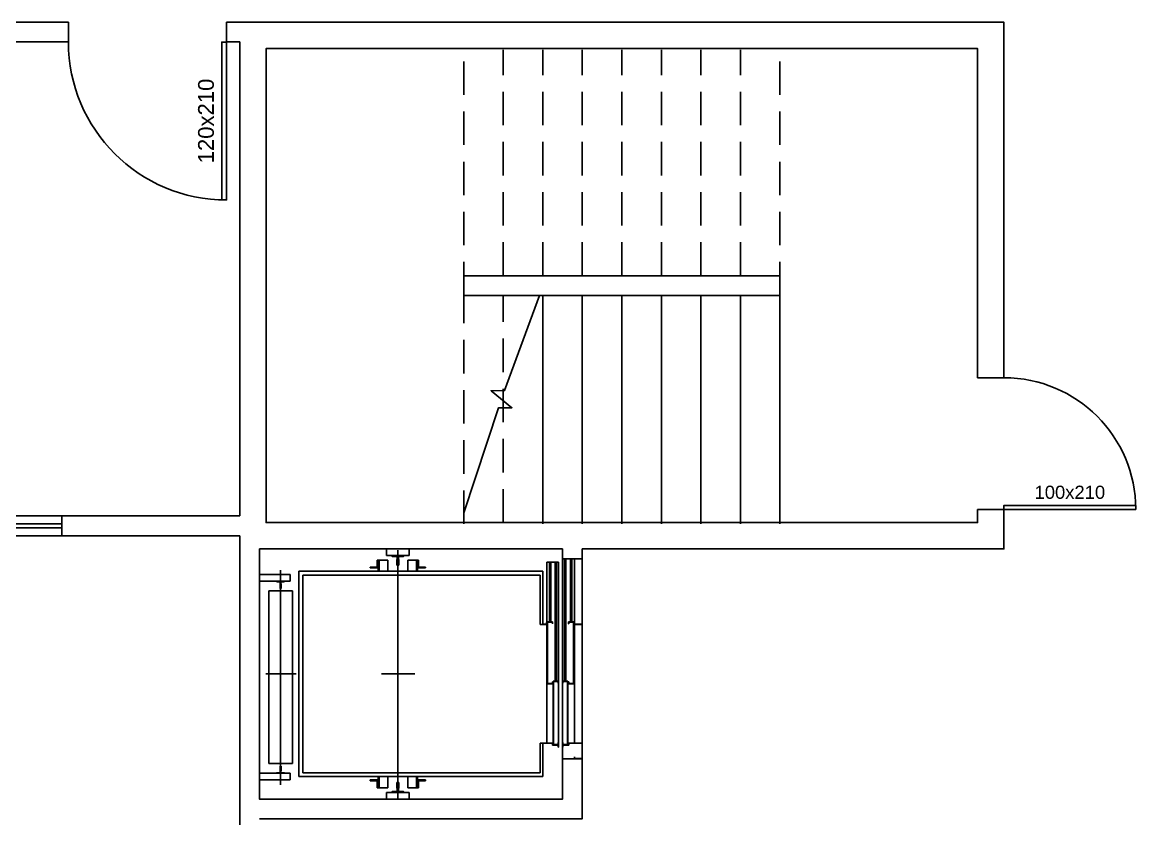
# Model space of a CAD drawing. Header units: centimetres. Extents: x 30244 to 591333, y -111940 to 104227.
# Drawn here: x 376810 to 377655, y 3866 to 4471 of the extents above; entities that cross this region are included whole.
import ezdxf
from ezdxf.enums import TextEntityAlignment as Align

# ---------------------------------------------------------------- set-up
doc = ezdxf.new("R2010")
doc.units = ezdxf.units.CM
doc.header["$LTSCALE"] = 4
for name, pattern in [('HIDDEN', [9.525, 6.35, -3.175]), ('LTYPE_4', [112.5, 56.25, -56.25]), ('LTYPE_6', [168.75, 112.5, -28.125, 0, -28.125])]:
    doc.linetypes.add(name, pattern=pattern)
for name, color, linetype in [('0.1', 1, 'Continuous'), ('0.2', 2, 'Continuous'), ('0.6', 6, 'Continuous'), ('02-CONT', 2, 'Continuous'), ('03-CONT', 3, 'Continuous'), ('08', 8, 'Continuous')]:
    doc.layers.add(name, color=color, linetype=linetype)
doc.styles.add('2mm 1-50', font='arial.ttf', dxfattribs={"height": 0.1})

# ---------------------------------------------------------------- blocks, each defined once
blk = doc.blocks.new('1_00e')
blk.add_lwpolyline([(-28.41, -52.25), (-25.41, -52.25), (-25.41, 47.75), (-28.41, 47.75)], close=True)
at = {"color": 1}
blk.add_arc((-28.41, -52.25), 100, 0, 90, dxfattribs=at)

msp = doc.modelspace()

# ---------------------------------------------------------------- linework, layer by layer
at = {"layer": '0.1', "linetype": 'HIDDEN'}
for p, q in [((377144.569, 4263.848), (377144.569, 4450.316)), ((377174.569, 4278.848), (377174.569, 4450.316)), ((377204.569, 4278.848), (377204.569, 4450.316)), ((377234.569, 4278.848), (377234.569, 4450.316)), ((377264.569, 4278.848), (377264.569, 4450.316)), ((377294.569, 4278.848), (377294.569, 4450.316)), ((377324.569, 4278.848), (377324.569, 4450.316)), ((377354.569, 4278.848), (377354.569, 4450.316)), ((377384.569, 4263.848), (377384.569, 4450.316)), ((377144.569, 4090.316), (377144.569, 4263.848)), ((377174.569, 4091.348), (377174.569, 4263.848))]:
    msp.add_line(p, q, dxfattribs=at)
at = {"layer": '0.1'}
for p, q in [((377384.569, 4278.848), (377144.569, 4278.848)), ((377384.569, 4263.848), (377144.569, 4263.848)), ((377234.569, 3911.848), (377234.569, 4063.848))]:
    msp.add_line(p, q, dxfattribs=at)
at = {"layer": '0.2'}
for p, q in [((377204.569, 4090.316), (377204.569, 4263.848)), ((377234.569, 4090.316), (377234.569, 4263.848)), ((377264.569, 4090.316), (377264.569, 4263.848)), ((377294.569, 4090.316), (377294.569, 4263.848)), ((377324.569, 4090.316), (377324.569, 4263.848)), ((377354.569, 4090.316), (377354.569, 4263.848)), ((377384.569, 4090.316), (377384.569, 4263.848)), ((376839.569, 4096.348), (376659.569, 4096.348)), ((376839.569, 4090.348), (376659.569, 4090.348)), ((376659.569, 4087.348), (376839.569, 4087.348)), ((376659.569, 4081.348), (376839.569, 4081.348))]:
    msp.add_line(p, q, dxfattribs=at)
at = {"layer": '0.6'}
for p, q in [((376844.569, 4456.348), (376844.569, 4471.348)), ((376964.569, 4456.348), (376964.569, 4471.348)), ((377534.569, 4201.348), (377554.569, 4201.348)), ((377534.569, 4101.348), (377554.569, 4101.348)), ((376839.569, 4096.348), (376839.569, 4081.348)), ((377219.569, 4063.848), (377234.569, 4063.848)), ((377234.569, 4063.848), (377219.569, 4063.848)), ((377219.569, 3911.848), (377234.569, 3911.848)), ((377219.569, 3911.848), (377234.569, 3911.848)), ((376974.569, 3866.348), (376974.569, 3846.348))]:
    msp.add_line(p, q, dxfattribs=at)
for points in [[(376534.569, 4471.348), (376844.569, 4471.348)], [(376964.569, 4471.348), (376989.569, 4471.348)], [(376974.569, 4471.348), (377554.569, 4471.348), (377554.569, 4201.348)], [(376534.569, 4456.348), (376844.569, 4456.348)], [(376964.569, 4456.348), (376974.569, 4456.348)], [(376974.569, 4096.348), (376974.569, 4456.348)], [(377534.569, 4101.348), (377534.569, 4091.348), (376994.569, 4091.348), (376994.569, 4451.348), (377534.569, 4451.348), (377534.569, 4201.348)], [(377554.569, 4101.348), (377554.569, 4071.348), (377234.569, 4071.348)], [(376974.569, 4096.348), (376839.569, 4096.348)], [(376974.569, 4081.348), (376839.569, 4081.348)], [(376974.569, 4071.348), (376974.569, 4081.348)], [(376974.569, 4081.348), (376974.569, 3866.348)], [(377219.569, 4071.348), (376989.569, 4071.348)], [(376989.569, 4071.348), (376989.569, 3881.348), (377219.569, 3881.348), (377219.569, 3911.848)], [(377219.569, 4063.848), (377219.569, 4071.348)], [(377234.569, 4063.848), (377234.569, 4071.348)], [(376989.569, 3866.348), (377234.569, 3866.348), (377234.569, 3911.848)]]:
    msp.add_lwpolyline(points, dxfattribs=at)
at = {"layer": '03-CONT', "linetype": 'Continuous'}
msp.add_lwpolyline([(377202.029, 4263.848), (377175.533, 4191.579), (377165.342, 4191.433), (377181.143, 4178.556), (377170.952, 4178.41), (377144.569, 4098.65)], dxfattribs=at)
at = {"layer": '08', "color": 253}
for p, q in [((377086.069, 4066.348), (377086.069, 4071.348)), ((377090.069, 4066.348), (377086.069, 4066.348)), ((377090.069, 4066.348), (377090.069, 4065.898)), ((377094.569, 4066.348), (377090.069, 4066.348)), ((377090.418, 4065.531), (377090.069, 4065.898)), ((377093.769, 4065.366), (377090.418, 4065.531)), ((377093.769, 4065.366), (377094.119, 4064.998)), ((377094.119, 4063.398), (377094.119, 4064.998)), ((377099.069, 4066.348), (377094.569, 4066.348)), ((377095.019, 4064.998), (377095.368, 4065.366)), ((377095.019, 4063.398), (377095.019, 4064.998)), ((377095.368, 4065.366), (377098.719, 4065.531)), ((377098.719, 4065.531), (377099.069, 4065.898)), ((377099.069, 4066.348), (377099.069, 4065.898)), ((377099.069, 4066.348), (377103.069, 4066.348)), ((377103.069, 4066.348), (377103.069, 4071.348)), ((377073.569, 4057.448), (377078.969, 4057.448)), ((377073.569, 4056.848), (377073.569, 4057.448)), ((377073.569, 4056.848), (377079.569, 4056.848)), ((377078.969, 4062.848), (377087.069, 4062.848)), ((377078.969, 4057.448), (377078.969, 4062.848)), ((377079.569, 4056.848), (377079.569, 4062.848)), ((377079.569, 4056.848), (377079.569, 4054.348)), ((377087.069, 4062.848), (377087.069, 4056.848)), ((377087.069, 4056.848), (377087.069, 4054.348)), ((377094.119, 4063.398), (377093.769, 4063.048)), ((377093.769, 4058.848), (377093.769, 4063.048)), ((377094.569, 4058.848), (377093.769, 4058.848)), ((377094.569, 4058.848), (377095.369, 4058.848)), ((377095.019, 4063.398), (377095.369, 4063.048)), ((377095.369, 4058.848), (377095.369, 4063.048)), ((377102.069, 4062.848), (377102.069, 4056.848)), ((377110.169, 4062.848), (377102.069, 4062.848)), ((377102.069, 4056.848), (377102.069, 4054.348)), ((377109.569, 4056.848), (377109.569, 4062.848)), ((377115.569, 4056.848), (377109.569, 4056.848)), ((377109.569, 4056.848), (377109.569, 4054.348)), ((377110.169, 4057.448), (377110.169, 4062.848)), ((377115.569, 4057.448), (377110.169, 4057.448)), ((377115.569, 4056.848), (377115.569, 4057.448)), ((377207.569, 4061.348), (377216.569, 4061.348)), ((377207.569, 3923.848), (377207.569, 4061.348)), ((377209.569, 4061.348), (377209.569, 4015.848)), ((377210.569, 4015.848), (377210.569, 4061.348)), ((377214.069, 3970.848), (377214.069, 4061.348)), ((377215.069, 4061.348), (377215.069, 3970.848)), ((377216.569, 3920.848), (377216.569, 4061.348)), ((377219.569, 4063.848), (377228.569, 4063.848)), ((377219.569, 3920.848), (377219.569, 4063.848)), ((377219.569, 4063.848), (377234.569, 4063.848)), ((377221.069, 3970.848), (377221.069, 4063.848)), ((377222.069, 4063.848), (377222.069, 3970.848)), ((377234.569, 4063.848), (377223.569, 4063.848)), ((377225.569, 4015.848), (377225.569, 4063.848)), ((377226.569, 4063.848), (377226.569, 4015.848)), ((377228.569, 4063.848), (377228.569, 3923.848)), ((377228.569, 4062.348), (377228.769, 4062.348)), ((377228.769, 4063.648), (377234.369, 4063.648)), ((377228.769, 4062.348), (377228.769, 4063.648)), ((377234.369, 4063.648), (377234.369, 4014.048)), ((377234.569, 4013.848), (377234.569, 4063.848)), ((377012.819, 4051.748), (376989.569, 4051.748)), ((377012.819, 4046.748), (377012.819, 4051.748)), ((377019.569, 4054.348), (377019.569, 3898.348)), ((377204.569, 4054.348), (377019.569, 4054.348)), ((377022.569, 4051.348), (377202.569, 4051.348)), ((377022.569, 3901.348), (377022.569, 4051.348)), ((377202.569, 4051.348), (377202.569, 4013.848)), ((377204.569, 4014.048), (377204.569, 4054.348)), ((377002.319, 4046.748), (376989.569, 4046.748)), ((376996.569, 4039.348), (377014.569, 4039.348)), ((376996.569, 3908.348), (376996.569, 4039.348)), ((377002.719, 4046.348), (377002.319, 4046.748)), ((377008.819, 4046.748), (377002.319, 4046.748)), ((377005.369, 4046.348), (377002.719, 4046.348)), ((377005.169, 4044.848), (377005.369, 4045.048)), ((377005.169, 4041.348), (377005.169, 4044.848)), ((377005.969, 4041.348), (377005.169, 4041.348)), ((377005.369, 4045.048), (377005.369, 4046.348)), ((377008.419, 4046.348), (377005.769, 4046.348)), ((377005.769, 4045.048), (377005.769, 4046.348)), ((377005.769, 4045.048), (377005.969, 4044.848)), ((377005.969, 4041.348), (377005.969, 4044.848)), ((377008.419, 4046.348), (377008.819, 4046.748)), ((377008.819, 4046.748), (377012.819, 4046.748)), ((377014.569, 4039.348), (377014.569, 3908.348)), ((377022.569, 4022.283), (377022.569, 4022.283)), ((377207.569, 4013.848), (377202.569, 4013.848)), ((377207.369, 4014.048), (377204.569, 4014.048)), ((377207.369, 4015.348), (377207.369, 4014.048)), ((377207.569, 4015.348), (377207.369, 4015.348)), ((377208.069, 4015.848), (377212.069, 4015.848)), ((377208.069, 3968.848), (377208.069, 4015.848)), ((377208.269, 4015.648), (377208.269, 3969.048)), ((377211.869, 4015.648), (377208.269, 4015.648)), ((377211.869, 4014.348), (377211.869, 4015.648)), ((377212.069, 4014.348), (377211.869, 4014.348)), ((377212.069, 4015.848), (377212.069, 4014.348)), ((377224.069, 4015.848), (377224.069, 4014.348)), ((377228.069, 4015.848), (377224.069, 4015.848)), ((377224.069, 4014.348), (377224.269, 4014.348)), ((377224.269, 4015.648), (377227.869, 4015.648)), ((377224.269, 4014.348), (377224.269, 4015.648)), ((377227.869, 4015.648), (377227.869, 3969.048)), ((377228.069, 3968.848), (377228.069, 4015.848)), ((377228.769, 4015.348), (377228.569, 4015.348)), ((377228.569, 4013.848), (377234.569, 4013.848)), ((377228.769, 4014.048), (377228.769, 4015.348)), ((377234.369, 4014.048), (377228.769, 4014.048)), ((377208.069, 3968.848), (377212.069, 3968.848)), ((377211.869, 3969.048), (377208.269, 3969.048)), ((377211.869, 3970.348), (377211.869, 3969.048)), ((377212.069, 3970.348), (377211.869, 3970.348)), ((377212.069, 3968.848), (377212.069, 3970.348)), ((377212.569, 3970.848), (377216.569, 3970.848)), ((377212.569, 3922.648), (377212.569, 3970.848)), ((377212.769, 3970.648), (377212.769, 3922.848)), ((377216.369, 3970.648), (377212.769, 3970.648)), ((377216.369, 3969.348), (377216.369, 3970.648)), ((377216.569, 3969.348), (377216.369, 3969.348)), ((377223.569, 3970.848), (377219.569, 3970.848)), ((377219.569, 3969.348), (377219.769, 3969.348)), ((377219.769, 3970.648), (377223.369, 3970.648)), ((377219.769, 3969.348), (377219.769, 3970.648)), ((377223.369, 3970.648), (377223.369, 3922.848)), ((377223.569, 3922.648), (377223.569, 3970.848)), ((377224.069, 3970.348), (377224.269, 3970.348)), ((377224.069, 3968.848), (377224.069, 3970.348)), ((377228.069, 3968.848), (377224.069, 3968.848)), ((377224.269, 3970.348), (377224.269, 3969.048)), ((377224.269, 3969.048), (377227.869, 3969.048)), ((377202.569, 3901.348), (377202.569, 3923.848)), ((377207.569, 3923.848), (377202.569, 3923.848)), ((377204.569, 3923.648), (377207.569, 3923.648)), ((377204.569, 3898.348), (377204.569, 3923.648)), ((377212.069, 3923.848), (377207.569, 3923.848)), ((377211.869, 3923.648), (377207.569, 3923.648)), ((377211.869, 3922.148), (377211.869, 3923.648)), ((377216.369, 3922.148), (377211.869, 3922.148)), ((377212.069, 3923.848), (377212.069, 3922.348)), ((377212.069, 3922.348), (377216.569, 3922.348)), ((377216.569, 3922.648), (377212.569, 3922.648)), ((377212.769, 3922.848), (377216.369, 3922.848)), ((377216.369, 3924.148), (377216.569, 3924.148)), ((377216.369, 3922.848), (377216.369, 3924.148)), ((377216.369, 3920.848), (377216.369, 3922.148)), ((377216.569, 3920.848), (377216.369, 3920.848)), ((377219.769, 3924.148), (377219.569, 3924.148)), ((377219.569, 3922.648), (377223.569, 3922.648)), ((377224.069, 3922.348), (377219.569, 3922.348)), ((377219.569, 3911.848), (377219.569, 3920.848)), ((377219.569, 3920.848), (377219.769, 3920.848)), ((377219.769, 3922.848), (377219.769, 3924.148)), ((377223.369, 3922.848), (377219.769, 3922.848)), ((377219.769, 3922.148), (377224.269, 3922.148)), ((377219.769, 3920.848), (377219.769, 3922.148)), ((377234.569, 3923.848), (377224.069, 3923.848)), ((377224.069, 3923.848), (377224.069, 3922.348)), ((377224.269, 3923.648), (377234.369, 3923.648)), ((377224.269, 3922.148), (377224.269, 3923.648)), ((377228.569, 3913.348), (377228.769, 3913.348)), ((377228.569, 3911.848), (377228.569, 3913.348)), ((377228.769, 3913.348), (377228.769, 3912.048)), ((377014.569, 3908.348), (376996.569, 3908.348)), ((377005.169, 3906.348), (377005.169, 3902.848)), ((377005.169, 3906.348), (377005.969, 3906.348)), ((377005.969, 3906.348), (377005.969, 3902.848)), ((377228.569, 3911.848), (377219.569, 3911.848)), ((377234.569, 3911.848), (377219.569, 3911.848)), ((377234.569, 3911.848), (377223.569, 3911.848)), ((377228.769, 3912.048), (377234.369, 3912.048)), ((377002.319, 3900.948), (376989.569, 3900.948)), ((377012.819, 3895.948), (376989.569, 3895.948)), ((377002.719, 3901.348), (377002.319, 3900.948)), ((377002.319, 3900.948), (377008.819, 3900.948)), ((377002.719, 3901.348), (377005.369, 3901.348)), ((377005.369, 3902.648), (377005.169, 3902.848)), ((377005.369, 3902.648), (377005.369, 3901.348)), ((377005.969, 3902.848), (377005.769, 3902.648)), ((377005.769, 3902.648), (377005.769, 3901.348)), ((377005.769, 3901.348), (377008.419, 3901.348)), ((377008.419, 3901.348), (377008.819, 3900.948)), ((377008.819, 3900.948), (377012.819, 3900.948)), ((377012.819, 3900.948), (377012.819, 3895.948)), ((377019.569, 3898.348), (377204.569, 3898.348)), ((377202.569, 3901.348), (377022.569, 3901.348)), ((377073.569, 3895.848), (377073.569, 3895.248)), ((377073.569, 3895.848), (377079.569, 3895.848)), ((377079.569, 3895.848), (377079.569, 3898.348)), ((377079.569, 3895.848), (377079.569, 3889.848)), ((377087.069, 3895.848), (377087.069, 3898.348)), ((377087.069, 3889.848), (377087.069, 3895.848)), ((377102.069, 3895.848), (377102.069, 3898.348)), ((377102.069, 3889.848), (377102.069, 3895.848)), ((377109.569, 3895.848), (377109.569, 3898.348)), ((377109.569, 3895.848), (377109.569, 3889.848)), ((377115.569, 3895.848), (377109.569, 3895.848)), ((377115.569, 3895.848), (377115.569, 3895.248)), ((377073.569, 3895.248), (377078.969, 3895.248)), ((377078.969, 3895.248), (377078.969, 3889.848)), ((377078.969, 3889.848), (377087.069, 3889.848)), ((377090.418, 3887.166), (377090.069, 3886.798)), ((377093.769, 3887.331), (377090.418, 3887.166)), ((377093.769, 3893.848), (377093.769, 3889.648)), ((377094.569, 3893.848), (377093.769, 3893.848)), ((377094.119, 3889.298), (377093.769, 3889.648)), ((377094.119, 3887.698), (377093.769, 3887.331)), ((377094.119, 3889.298), (377094.119, 3887.698)), ((377094.569, 3893.848), (377095.369, 3893.848)), ((377095.019, 3889.298), (377095.369, 3889.648)), ((377095.019, 3889.298), (377095.019, 3887.698)), ((377095.368, 3887.331), (377095.019, 3887.698)), ((377095.368, 3887.331), (377098.719, 3887.166)), ((377095.369, 3893.848), (377095.369, 3889.648)), ((377098.719, 3887.166), (377099.069, 3886.798)), ((377110.169, 3889.848), (377102.069, 3889.848)), ((377110.169, 3895.248), (377110.169, 3889.848)), ((377115.569, 3895.248), (377110.169, 3895.248)), ((377086.069, 3886.348), (377086.069, 3881.348)), ((377090.069, 3886.348), (377086.069, 3886.348)), ((377090.069, 3886.348), (377090.069, 3886.798)), ((377090.069, 3886.348), (377094.569, 3886.348)), ((377094.569, 3886.348), (377099.069, 3886.348)), ((377099.069, 3886.348), (377099.069, 3886.798)), ((377099.069, 3886.348), (377103.069, 3886.348)), ((377103.069, 3886.348), (377103.069, 3881.348))]:
    msp.add_line(p, q, dxfattribs=at)
at = {"layer": '08', "color": 253, "linetype": 'LTYPE_6'}
for p, q in [((377094.569, 3881.348), (377094.569, 4070.378)), ((377005.569, 3892.072), (377005.569, 4055.248)), ((376994.515, 3976.348), (377017.451, 3976.348)), ((377107.36, 3976.348), (377082.131, 3976.348))]:
    msp.add_line(p, q, dxfattribs=at)
at = {"layer": '08', "color": 253, "linetype": 'LTYPE_4'}
for p, q in [((377080.419, 4062.848), (377080.419, 4056.848)), ((377080.419, 4056.848), (377080.419, 4054.348)), ((377108.719, 4062.848), (377108.719, 4056.848)), ((377108.719, 4056.848), (377108.719, 4054.348)), ((377080.419, 3895.848), (377080.419, 3898.348)), ((377080.419, 3889.848), (377080.419, 3895.848)), ((377108.719, 3895.848), (377108.719, 3898.348)), ((377108.719, 3889.848), (377108.719, 3895.848))]:
    msp.add_line(p, q, dxfattribs=at)

# ---------------------------------------------------------------- block references
at = {"layer": '02-CONT', "xscale": 1.2, "yscale": 1.2, "zscale": 1.2, "rotation": 180}
msp.add_blockref('1_00e', (376930.482, 4393.645), dxfattribs=at)
at = {"layer": '02-CONT', "xscale": -1, "rotation": 270}
msp.add_blockref('1_00e', (377606.822, 4129.754), dxfattribs=at)

# ---------------------------------------------------------------- texts
at = {"layer": '02-CONT', "style": '2mm 1-50'}
msp.add_text('120x210', height=12, rotation=90, dxfattribs=at).set_placement((376948.969, 4396.348), align=Align.MIDDLE_CENTER)
msp.add_text('100x210', height=10, dxfattribs=at).set_placement((377604.569, 4114.348), align=Align.MIDDLE_CENTER)

doc.saveas('drawing.dxf')
